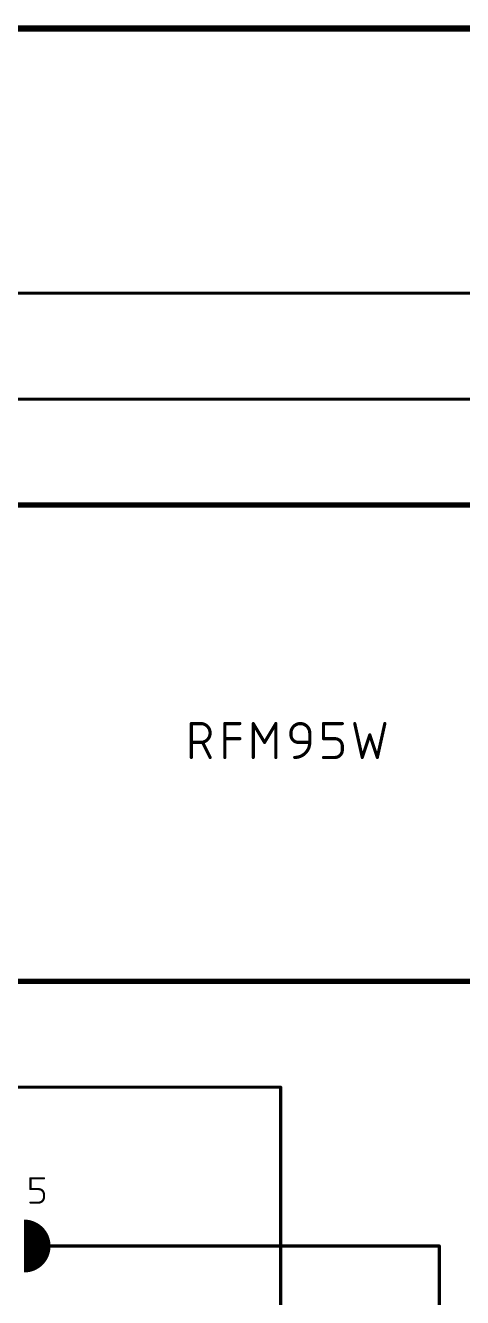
# Model space of a CAD drawing. Extents: x 0 to 264, y 0 to 180.
# Drawn here: x 145.2 to 166.2, y 119.4 to 180.5 of the extents above; entities that cross this region are included whole.
import ezdxf

# ---------------------------------------------------------------- set-up
doc = ezdxf.new("R2010")
doc.units = 0
for name, color, linetype in [('91', 122, 'CONTINUOUS'), ('94', 12, 'CONTINUOUS'), ('95', 251, 'CONTINUOUS')]:
    doc.layers.add(name, color=color, linetype=linetype)

msp = doc.modelspace()

# ---------------------------------------------------------------- linework, layer by layer
at = {"layer": '91', "const_width": 0.1524}
for points in [[(137.16, 167.64), (215.9, 167.64)], [(198.12, 162.56), (132.08, 162.56)], [(127, 129.54), (157.48, 129.54)], [(157.48, 129.54), (157.48, 101.6)], [(165.1, 121.92), (149.86, 121.92)], [(165.1, 101.6), (165.1, 121.92)]]:
    msp.add_lwpolyline(points, dxfattribs=at)
at = {"layer": '91', "const_width": 0.0762}
for points in [[(157.5181, 129.54, 1), (157.4419, 129.54)], [(157.48, 129.5019, 1), (157.48, 129.5781)], [(149.86, 121.9581, 1), (149.86, 121.8819)], [(165.1381, 121.92, 1), (165.0619, 121.92)], [(165.1, 121.8819, 1), (165.1, 121.9581)]]:
    msp.add_lwpolyline(points, format="xyb", dxfattribs=at)
at = {"layer": '94'}
for points, const_width in [([(264.16, 180.34), (0, 180.34)], 0.3), ([(144.78, 157.48), (170.18, 157.48)], 0.254), ([(170.18, 134.62), (144.78, 134.62)], 0.254), ([(147.32, 121.92), (146.431, 121.92)], 0.1524), ([(149.86, 121.92), (147.32, 121.92)], 0.1524)]:
    msp.add_lwpolyline(points, dxfattribs=dict(at, const_width=const_width))
for points, const_width in [([(145.161, 121.285, 1), (145.161, 122.555)], 1.27), ([(146.431, 121.9581, 1), (146.431, 121.8819)], 0.0762), ([(147.32, 121.9581, 1), (147.32, 121.8819)], 0.0762), ([(147.32, 121.8819, 1), (147.32, 121.9581)], 0.0762), ([(149.86, 121.8819, 1), (149.86, 121.9581)], 0.0762)]:
    msp.add_lwpolyline(points, format="xyb", dxfattribs=dict(at, const_width=const_width))
at = {"layer": '95'}
for points, const_width in [([(153.1907, 145.3642), (153.1907, 146.9898)], 0.1524), ([(153.1907, 146.9898), (153.6422, 146.9898)], 0.1524), ([(154.7997, 145.3642), (154.7997, 146.9898)], 0.1524), ([(154.7997, 146.9898), (155.5222, 146.9898)], 0.1524), ([(156.1654, 145.3642), (156.1654, 146.9898)], 0.1524), ([(156.1654, 146.9898), (156.7072, 146.0867)], 0.1524), ([(156.7072, 146.0867), (157.2491, 146.9898)], 0.1524), ([(157.2491, 146.9898), (157.2491, 145.3642)], 0.1524), ([(157.9751, 146.4479), (157.9751, 146.5382)], 0.1524), ([(158.8782, 146.5382), (158.8782, 146.0867)], 0.1524), ([(159.5382, 146.2673), (159.5382, 146.9898)], 0.1524), ([(159.5382, 146.9898), (160.4413, 146.9898)], 0.1524), ([(161.0388, 146.9898), (161.4001, 145.3642)], 0.1524), ([(161.4001, 145.3642), (161.7613, 146.4479)], 0.1524), ([(161.7613, 146.4479), (162.1226, 145.3642)], 0.1524), ([(162.1226, 145.3642), (162.4838, 146.9898)], 0.1524), ([(153.6422, 146.0867), (153.1907, 146.0867)], 0.1524), ([(154.0938, 145.3642), (153.7325, 146.0867)], 0.1524), ([(154.7997, 146.2673), (155.5222, 146.2673)], 0.1524), ([(158.8782, 146.0867), (158.3363, 146.0867)], 0.1524), ([(160.0801, 146.2673), (159.5382, 146.2673)], 0.1524), ([(160.4413, 145.7254), (160.4413, 145.9061)], 0.1524), ([(159.5382, 145.3642), (160.0801, 145.3642)], 0.1524), ([(145.4658, 124.6519), (145.4658, 125.1712)], 0.1016), ([(145.4658, 125.1712), (146.1149, 125.1712)], 0.1016), ([(145.8553, 124.6519), (145.4658, 124.6519)], 0.1016), ([(145.4658, 124.0028), (145.8553, 124.0028)], 0.1016), ([(146.1149, 124.2624), (146.1149, 124.3923)], 0.1016)]:
    msp.add_lwpolyline(points, dxfattribs=dict(at, const_width=const_width))
for points, const_width in [([(153.2288, 146.9898, 1), (153.1526, 146.9898)], 0.0762), ([(153.1907, 147.0279, 1), (153.1907, 146.9517)], 0.0762), ([(153.6422, 146.0867, 1), (153.6422, 146.9898)], 0.1524), ([(153.6422, 147.0279, 1), (153.6422, 146.9517)], 0.0762), ([(153.6422, 146.9517, 1), (153.6422, 147.0279)], 0.0762), ([(154.8378, 146.9898, 1), (154.7616, 146.9898)], 0.0762), ([(154.7997, 147.0279, 1), (154.7997, 146.9517)], 0.0762), ([(155.5222, 146.9517, 1), (155.5222, 147.0279)], 0.0762), ([(156.2035, 146.9898, 1), (156.1273, 146.9898)], 0.0762), ([(156.198, 147.0094, 1), (156.1327, 146.9702)], 0.0762), ([(157.2872, 146.9898, 1), (157.211, 146.9898)], 0.0762), ([(157.2818, 146.9702, 1), (157.2164, 147.0094)], 0.0762), ([(158.8782, 146.5382, 1), (157.9751, 146.5382)], 0.1524), ([(158.0132, 146.5382, 1), (157.937, 146.5382)], 0.0762), ([(157.937, 146.5382, 1), (158.0132, 146.5382)], 0.0762), ([(157.9751, 146.4479, 0.4142), (158.3363, 146.0867)], 0.1524), ([(158.0132, 146.4479, 1), (157.937, 146.4479)], 0.0762), ([(158.9163, 146.5382, 1), (158.8401, 146.5382)], 0.0762), ([(158.8401, 146.5382, 1), (158.9163, 146.5382)], 0.0762), ([(159.5763, 146.9898, 1), (159.5001, 146.9898)], 0.0762), ([(159.5382, 147.0279, 1), (159.5382, 146.9517)], 0.0762), ([(160.4413, 146.9517, 1), (160.4413, 147.0279)], 0.0762), ([(161.076, 146.9981, 1), (161.0016, 146.9815)], 0.0762), ([(161.7975, 146.46, 1), (161.7252, 146.4359)], 0.0762), ([(161.7975, 146.4359, 1), (161.7252, 146.46)], 0.0762), ([(162.521, 146.9815, 1), (162.4466, 146.9981)], 0.0762), ([(153.1907, 146.1248, 1), (153.1907, 146.0486)], 0.0762), ([(153.6422, 146.1248, 1), (153.6422, 146.0486)], 0.0762), ([(153.6422, 146.0486, 1), (153.6422, 146.1248)], 0.0762), ([(153.7666, 146.1037, 1), (153.6985, 146.0696)], 0.0762), ([(154.7997, 146.3054, 1), (154.7997, 146.2292)], 0.0762), ([(155.5222, 146.2292, 1), (155.5222, 146.3054)], 0.0762), ([(156.6745, 146.1063, 1), (156.7399, 146.0671)], 0.0762), ([(156.6745, 146.0671, 1), (156.7399, 146.1063)], 0.0762), ([(157.937, 146.4479, 1), (158.0132, 146.4479)], 0.0762), ([(158.1557, 145.3642, 0.4142), (158.8782, 146.0867)], 0.1524), ([(158.3363, 146.1248, 1), (158.3363, 146.0486)], 0.0762), ([(158.3363, 146.0486, 1), (158.3363, 146.1248)], 0.0762), ([(158.9163, 146.0867, 1), (158.8401, 146.0867)], 0.0762), ([(158.8401, 146.0867, 1), (158.9163, 146.0867)], 0.0762), ([(158.8782, 146.0486, 1), (158.8782, 146.1248)], 0.0762), ([(159.5382, 146.3054, 1), (159.5382, 146.2292)], 0.0762), ([(159.5001, 146.2673, 1), (159.5763, 146.2673)], 0.0762), ([(160.4413, 145.9061, 0.4142), (160.0801, 146.2673)], 0.1524), ([(160.0801, 146.3054, 1), (160.0801, 146.2292)], 0.0762), ([(160.0801, 146.2292, 1), (160.0801, 146.3054)], 0.0762), ([(160.4794, 145.9061, 1), (160.4032, 145.9061)], 0.0762), ([(160.4032, 145.9061, 1), (160.4794, 145.9061)], 0.0762), ([(153.1526, 145.3642, 1), (153.2288, 145.3642)], 0.0762), ([(154.0597, 145.3472, 1), (154.1279, 145.3812)], 0.0762), ([(154.7616, 145.3642, 1), (154.8378, 145.3642)], 0.0762), ([(156.1273, 145.3642, 1), (156.2035, 145.3642)], 0.0762), ([(157.211, 145.3642, 1), (157.2872, 145.3642)], 0.0762), ([(158.1557, 145.4023, 1), (158.1557, 145.3261)], 0.0762), ([(159.5382, 145.4023, 1), (159.5382, 145.3261)], 0.0762), ([(160.0801, 145.3642, 0.4142), (160.4413, 145.7254)], 0.1524), ([(160.0801, 145.4023, 1), (160.0801, 145.3261)], 0.0762), ([(160.0801, 145.3261, 1), (160.0801, 145.4023)], 0.0762), ([(160.4794, 145.7254, 1), (160.4032, 145.7254)], 0.0762), ([(160.4032, 145.7254, 1), (160.4794, 145.7254)], 0.0762), ([(161.3639, 145.3762, 1), (161.4362, 145.3522)], 0.0762), ([(161.3629, 145.3559, 1), (161.4373, 145.3725)], 0.0762), ([(162.0854, 145.3725, 1), (162.1597, 145.3559)], 0.0762), ([(162.0864, 145.3522, 1), (162.1587, 145.3762)], 0.0762), ([(145.4912, 125.1712, 1), (145.4404, 125.1712)], 0.0508), ([(145.4658, 125.1966, 1), (145.4658, 125.1458)], 0.0508), ([(146.1149, 125.1458, 1), (146.1149, 125.1966)], 0.0508), ([(145.4658, 124.6773, 1), (145.4658, 124.6265)], 0.0508), ([(145.4404, 124.6519, 1), (145.4912, 124.6519)], 0.0508), ([(146.1149, 124.3923, 0.4142), (145.8553, 124.6519)], 0.1016), ([(145.8553, 124.6773, 1), (145.8553, 124.6265)], 0.0508), ([(145.8553, 124.6265, 1), (145.8553, 124.6773)], 0.0508), ([(145.4658, 124.0282, 1), (145.4658, 123.9774)], 0.0508), ([(145.8553, 124.0028, 0.4142), (146.1149, 124.2624)], 0.1016), ([(145.8553, 124.0282, 1), (145.8553, 123.9774)], 0.0508), ([(145.8553, 123.9774, 1), (145.8553, 124.0282)], 0.0508), ([(146.1403, 124.3923, 1), (146.0895, 124.3923)], 0.0508), ([(146.0895, 124.3923, 1), (146.1403, 124.3923)], 0.0508), ([(146.1403, 124.2624, 1), (146.0895, 124.2624)], 0.0508), ([(146.0895, 124.2624, 1), (146.1403, 124.2624)], 0.0508)]:
    msp.add_lwpolyline(points, format="xyb", dxfattribs=dict(at, const_width=const_width))

doc.saveas('drawing.dxf')
